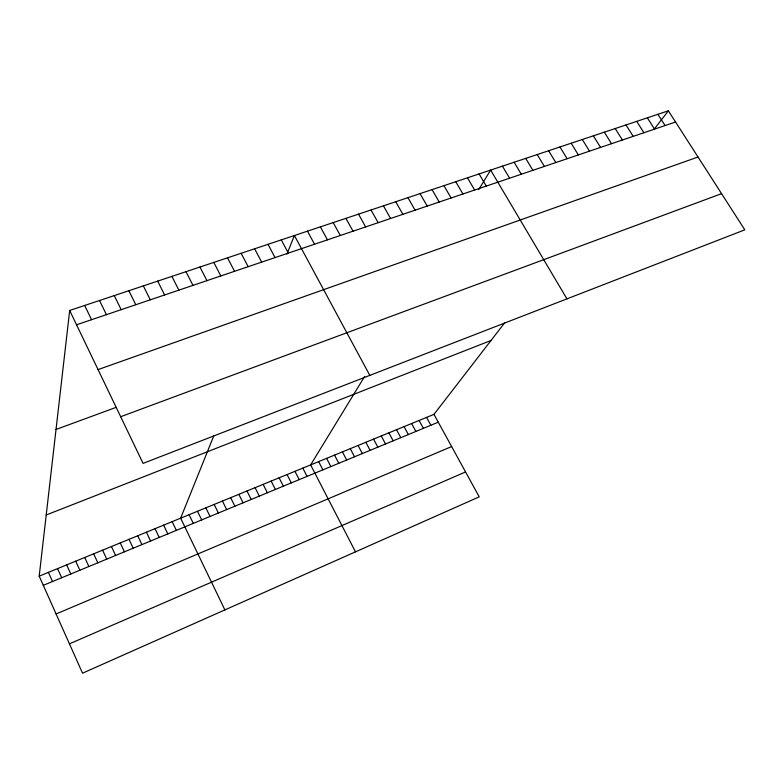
<?xml version="1.0" encoding="UTF-8"?>
<svg xmlns="http://www.w3.org/2000/svg" width="784" height="784" viewBox="0 0 784 784"><rect width="100%" height="100%" fill="white"/><g stroke="black" fill="none" stroke-linecap="round" stroke-linejoin="round"><path stroke-width="1.18" d="M504.68 322.792L433.973 414.364L479.22 496.85L82.545 673.182L39.2 576.142L69.678 310.464L668.36 110.818L744.8 229.83L143.08 463.393L69.678 310.464M213.777 435.865L180.643 518.175L224.9 609.903M286.915 254.143L294.412 235.523L369.823 375.379M364.648 376.438L310.631 464.912L355.485 551.848M478.71 189.62L490.637 170.079L566.94 298.861M653.895 129.556L668.36 110.818M69.433 643.84L465.559 471.948M56.095 613.97L451.633 446.566M43.306 585.334L438.266 422.194M39.2 576.142L433.973 414.364M46.217 514.99L491.039 340.462M120.677 416.716L721.564 193.658M56.027 429.465L116.11 407.366M98.059 369.597L698.025 157.006M76.548 324.782L675.553 122.02M657.894 114.307L665.087 125.558M647.349 117.825L654.542 129.125M636.716 121.363L643.909 132.731M626.004 124.94L633.198 136.357M615.215 128.537L622.408 140.003M604.327 132.163L611.52 143.688M593.361 135.828L600.554 147.402M582.306 139.513L589.499 151.145M571.173 143.227L578.357 154.918M559.943 146.971L567.126 158.721M548.624 150.744L555.807 162.553M537.207 154.546L544.39 166.414M525.711 158.388L532.885 170.304M514.108 162.249L521.291 174.234M502.417 166.149L509.6 178.193M479.102 173.93L486.266 186.092M467.48 177.801L474.643 190.022M455.759 181.712L462.923 193.991M443.95 185.651L451.104 197.989M432.043 189.62L439.197 202.027M420.038 193.628L427.182 206.084M407.945 197.656L415.079 210.19M395.744 201.733L402.868 214.316M383.435 205.829L390.569 218.481M371.038 209.965L378.153 222.685M358.533 214.14L365.638 226.919M345.92 218.344L353.025 231.192M333.21 222.587L340.305 235.494M426.555 417.402L430.847 425.261M320.382 226.86L327.477 239.845M419.097 420.459L423.389 428.338M307.455 231.172L314.531 244.216M411.6 423.536L415.892 431.435M404.074 426.614L408.356 434.552M396.498 429.72L400.791 437.678M388.893 432.837L393.176 440.824M281.26 239.904L288.326 253.095M381.249 435.973L385.532 443.979M373.556 439.118L377.839 447.154M268.001 244.324L275.057 257.583M365.834 442.284L370.107 450.349M254.624 248.793L261.67 262.121M358.072 445.469L362.345 453.554M350.262 448.664L354.535 456.778M241.129 253.291L248.165 266.687M342.422 451.878L346.685 460.022M334.533 455.112L338.796 463.285M227.527 257.828L234.543 271.293M326.605 458.366L330.868 466.558M318.637 461.629L322.9 469.851M213.797 262.405L220.814 275.948M199.949 267.021L206.956 280.643M302.81 468.117L307.063 476.388M294.96 471.331L299.214 479.632M185.984 271.676L192.972 285.366M287.062 474.565L291.315 482.895M279.133 477.819L283.377 486.178M171.892 276.38L178.87 290.149M271.156 481.082L275.4 489.471M263.14 484.375L267.373 492.783M157.682 281.123L164.64 294.96M255.084 487.677L259.318 496.115M246.98 490.99L251.213 499.457M143.335 285.905L150.283 299.821M238.846 494.332L243.069 502.828M128.87 290.727L135.799 304.721M230.663 497.683L234.877 506.209M222.431 501.054L226.645 509.61M114.268 295.597L121.187 309.67M214.159 504.445L218.373 513.02M205.849 507.846L210.053 516.46M99.539 300.507L106.438 314.658M197.49 511.276L201.694 519.91M189.091 514.716L193.295 523.379M84.672 305.466L91.561 319.696M172.157 521.654L176.351 530.386M163.621 525.153L167.805 533.914M155.046 528.671L159.221 537.452M146.422 532.209L150.597 541.019M137.749 535.756L141.914 544.606M129.027 539.333L133.192 548.212M120.266 542.92L124.421 551.828M111.446 546.536L115.601 555.474M102.586 550.162L106.742 559.139M93.678 553.818L97.824 562.814M84.721 557.483L88.866 566.518M75.715 561.177L79.85 570.242M66.66 564.892L70.785 573.986M57.555 568.616L61.681 577.749M48.402 572.369L52.518 581.532"/></g></svg>
